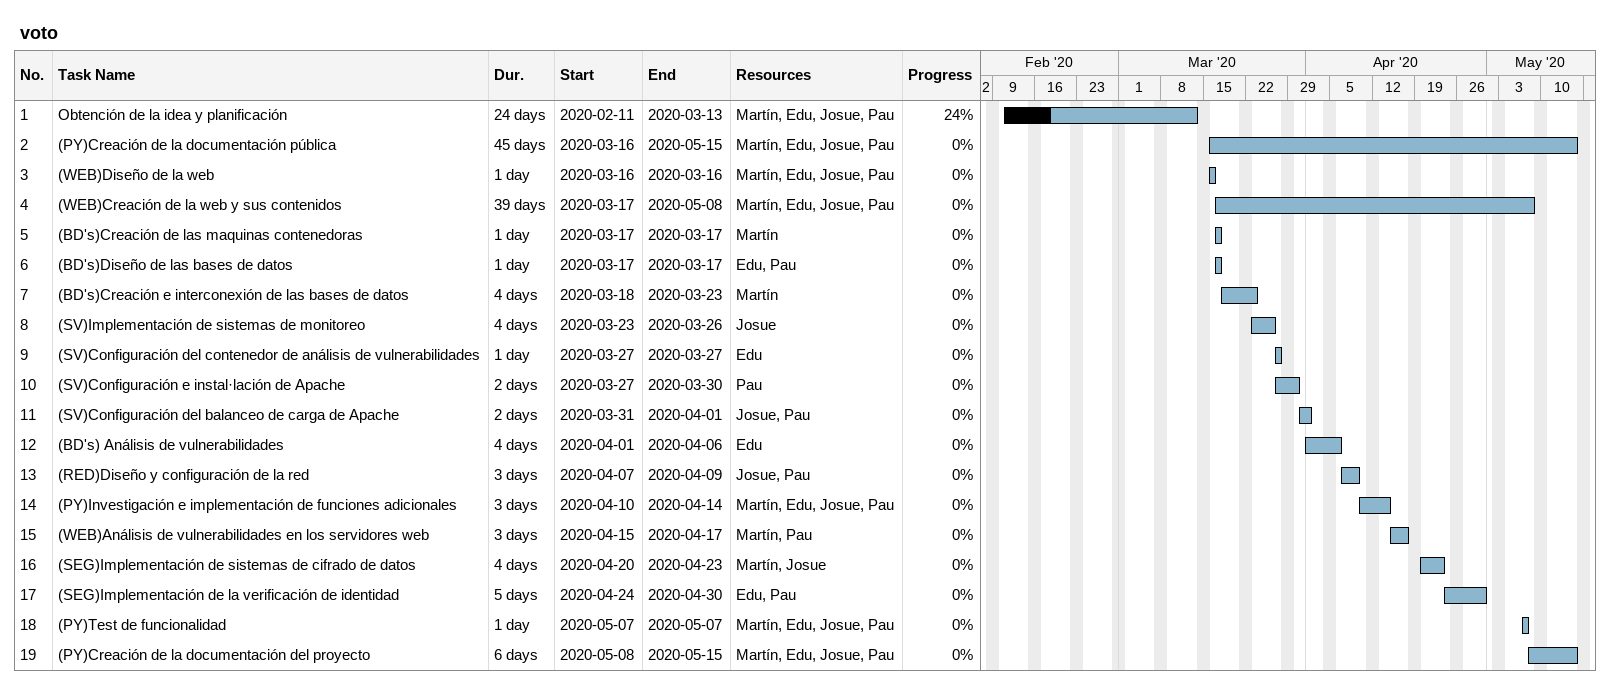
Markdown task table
voto

| ID | Task | Duration | Start | Finish | Resources | % complete |
|---|---|---|---|---|---|---|
| 1 | Obtención de la idea y planificación | 24d | 2020-02-11 | 2020-03-13 | Martín, Edu, Josue, Pau | 24 |
| 2 | (PY)Creación de la documentación pública | 45d | 2020-03-16 | 2020-05-15 | Martín, Edu, Josue, Pau | 0 |
| 3 | (WEB)Diseño de la web | 1d | 2020-03-16 | 2020-03-16 | Martín, Edu, Josue, Pau | 0 |
| 4 | (WEB)Creación de la web y sus contenidos | 39d | 2020-03-17 | 2020-05-08 | Martín, Edu, Josue, Pau | 0 |
| 5 | (BD's)Creación de las maquinas contenedoras | 1d | 2020-03-17 | 2020-03-17 | Martín | 0 |
| 6 | (BD's)Diseño de las bases de datos | 1d | 2020-03-17 | 2020-03-17 | Edu, Pau | 0 |
| 7 | (BD's)Creación e interconexión de las bases de datos | 4d | 2020-03-18 | 2020-03-23 | Martín | 0 |
| 8 | (SV)Implementación de sistemas de monitoreo | 4d | 2020-03-23 | 2020-03-26 | Josue | 0 |
| 9 | (SV)Configuración del contenedor de análisis de vulnerabilidades | 1d | 2020-03-27 | 2020-03-27 | Edu | 0 |
| 10 | (SV)Configuración e instal·lación de Apache | 2d | 2020-03-27 | 2020-03-30 | Pau | 0 |
| 11 | (SV)Configuración del balanceo de carga de Apache | 2d | 2020-03-31 | 2020-04-01 | Josue, Pau | 0 |
| 12 | (BD's) Análisis de vulnerabilidades | 4d | 2020-04-01 | 2020-04-06 | Edu | 0 |
| 13 | (RED)Diseño y configuración de la red | 3d | 2020-04-07 | 2020-04-09 | Josue, Pau | 0 |
| 14 | (PY)Investigación e implementación de funciones adicionales | 3d | 2020-04-10 | 2020-04-14 | Martín, Edu, Josue, Pau | 0 |
| 15 | (WEB)Análisis de vulnerabilidades en los servidores web | 3d | 2020-04-15 | 2020-04-17 | Martín, Pau | 0 |
| 16 | (SEG)Implementación de sistemas de cifrado de datos | 4d | 2020-04-20 | 2020-04-23 | Martín, Josue | 0 |
| 17 | (SEG)Implementación de la verificación de identidad | 5d | 2020-04-24 | 2020-04-30 | Edu, Pau | 0 |
| 18 | (PY)Test de funcionalidad | 1d | 2020-05-07 | 2020-05-07 | Martín, Edu, Josue, Pau | 0 |
| 19 | (PY)Creación de la documentación del proyecto | 6d | 2020-05-08 | 2020-05-15 | Martín, Edu, Josue, Pau | 0 |
